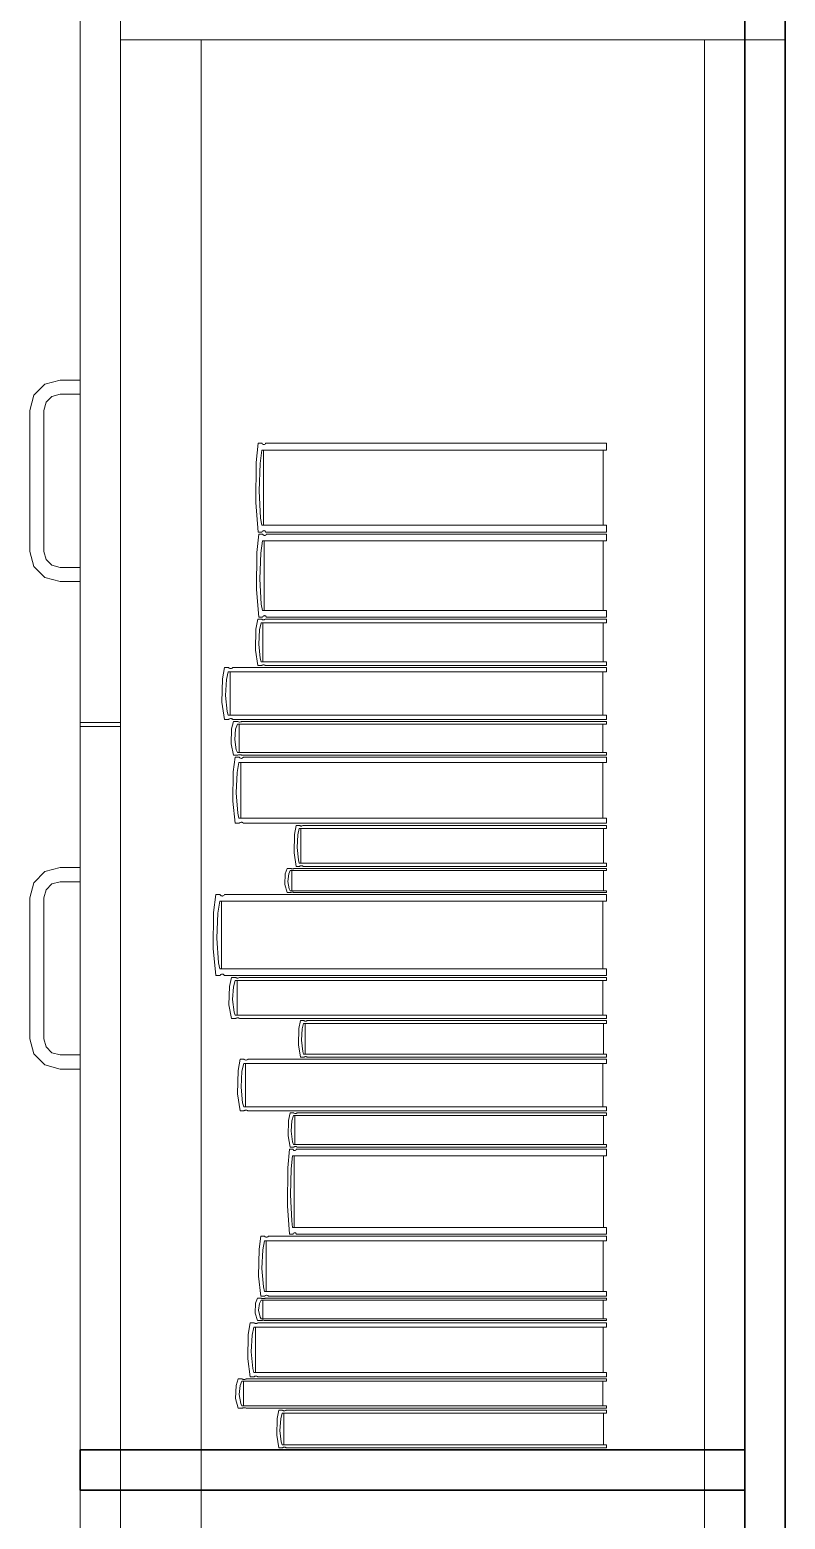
# Model space of a CAD drawing. Header units: inches. Extents: x -19 to 5698, y -728 to 92.
# Drawn here: x 110.188 to 110.563, y 12.858 to 13.597 of the extents above; entities that cross this region are included whole.
import ezdxf

# ---------------------------------------------------------------- set-up
doc = ezdxf.new("R2010")
doc.units = ezdxf.units.IN
doc.header["$MEASUREMENT"] = 0
doc.set_wipeout_variables(frame=1)
doc.linetypes.add('Wipeout_Contour', pattern=[1, 0, -1])
doc.layers.add('Interior - Mobiliario', color=7, linetype='Continuous')

msp = doc.modelspace()

# ---------------------------------------------------------------- linework, layer by layer
at = {"layer": 'Interior - Mobiliario', "color": 175, "linetype": 'Continuous', "lineweight": 13}
for p, q in [((110.23316, 13.63244), (110.23316, 13.59244)), ((110.21316, 13.61244), (110.21316, 13.25344)), ((110.23316, 13.61244), (110.23316, 12.15244)), ((110.23316, 13.61244), (110.23316, 13.25344)), ((110.54316, 12.15244), (110.54316, 13.61244)), ((110.27316, 13.59244), (110.23316, 13.59244)), ((110.52316, 13.59244), (110.27316, 13.59244)), ((110.19017, 13.41594), (110.19566, 13.42143)), ((110.19566, 13.42143), (110.20316, 13.42344)), ((110.20316, 13.42344), (110.21316, 13.42344)), ((110.21316, 13.42344), (110.21316, 13.41644)), ((110.18816, 13.40844), (110.19017, 13.41594)), ((110.19916, 13.41537), (110.19623, 13.41244)), ((110.20316, 13.41644), (110.19916, 13.41537)), ((110.21316, 13.41644), (110.20316, 13.41644)), ((110.18816, 13.33844), (110.18816, 13.40844)), ((110.19623, 13.41244), (110.19516, 13.40844)), ((110.19516, 13.40844), (110.19516, 13.33844)), ((110.30154, 13.39216), (110.30059, 13.38247)), ((110.30342, 13.39216), (110.30154, 13.39216)), ((110.30351, 13.39199), (110.30342, 13.39216)), ((110.30373, 13.39172), (110.30351, 13.39199)), ((110.30397, 13.39154), (110.30373, 13.39172)), ((110.30422, 13.39144), (110.30397, 13.39154)), ((110.30448, 13.39142), (110.30422, 13.39144)), ((110.30473, 13.39151), (110.30448, 13.39142)), ((110.30497, 13.39167), (110.30473, 13.39151)), ((110.30519, 13.39193), (110.30497, 13.39167)), ((110.30533, 13.39216), (110.30519, 13.39193)), ((110.4745, 13.39216), (110.30533, 13.39216)), ((110.4745, 13.38863), (110.4745, 13.39216)), ((110.30247, 13.38201), (110.30327, 13.38863)), ((110.30327, 13.38863), (110.4745, 13.38863)), ((110.30413, 13.38863), (110.30413, 13.35151)), ((110.47277, 13.35151), (110.47277, 13.38863)), ((110.30059, 13.38247), (110.30038, 13.36271)), ((110.30203, 13.36841), (110.30247, 13.38201)), ((110.30275, 13.35487), (110.30203, 13.36841)), ((110.30038, 13.36271), (110.30154, 13.34798)), ((110.30327, 13.35151), (110.30275, 13.35487)), ((110.30189, 13.34698), (110.30094, 13.33795)), ((110.30154, 13.34798), (110.30342, 13.34798)), ((110.30376, 13.34698), (110.30189, 13.34698)), ((110.4745, 13.35151), (110.30327, 13.35151)), ((110.30342, 13.34798), (110.30356, 13.34822)), ((110.30356, 13.34822), (110.30378, 13.34847)), ((110.30386, 13.34682), (110.30376, 13.34698)), ((110.30378, 13.34847), (110.30403, 13.34864)), ((110.30408, 13.34657), (110.30386, 13.34682)), ((110.30403, 13.34864), (110.30428, 13.34872)), ((110.30431, 13.34639), (110.30408, 13.34657)), ((110.30428, 13.34872), (110.30453, 13.34871)), ((110.30456, 13.3463), (110.30431, 13.34639)), ((110.30453, 13.34871), (110.30478, 13.34861)), ((110.30482, 13.34629), (110.30456, 13.3463)), ((110.30478, 13.34861), (110.30502, 13.34842)), ((110.30507, 13.34637), (110.30482, 13.34629)), ((110.30502, 13.34842), (110.30524, 13.34815)), ((110.30531, 13.34652), (110.30507, 13.34637)), ((110.30524, 13.34815), (110.30533, 13.34798)), ((110.30553, 13.34676), (110.30531, 13.34652)), ((110.30533, 13.34798), (110.4745, 13.34798)), ((110.30567, 13.34698), (110.30553, 13.34676)), ((110.4745, 13.34698), (110.30567, 13.34698)), ((110.4745, 13.34798), (110.4745, 13.35151)), ((110.4745, 13.34369), (110.4745, 13.34698)), ((110.30282, 13.33752), (110.30361, 13.34369)), ((110.30361, 13.34369), (110.4745, 13.34369)), ((110.30447, 13.34369), (110.30447, 13.30911)), ((110.47278, 13.30911), (110.47278, 13.34369)), ((110.19017, 13.33094), (110.18816, 13.33844)), ((110.19516, 13.33844), (110.19623, 13.33444)), ((110.19623, 13.33444), (110.19916, 13.33151)), ((110.19916, 13.33151), (110.20316, 13.33044)), ((110.30094, 13.33795), (110.30073, 13.31955)), ((110.30238, 13.32485), (110.30282, 13.33752)), ((110.19566, 13.32545), (110.19017, 13.33094)), ((110.20316, 13.32344), (110.19566, 13.32545)), ((110.20316, 13.33044), (110.21316, 13.33044)), ((110.21316, 13.33044), (110.21316, 13.32344)), ((110.3031, 13.31224), (110.30238, 13.32485)), ((110.21316, 13.32344), (110.20316, 13.32344)), ((110.30073, 13.31955), (110.30189, 13.30582)), ((110.30361, 13.30911), (110.3031, 13.31224)), ((110.4745, 13.30911), (110.30361, 13.30911)), ((110.4745, 13.30582), (110.4745, 13.30911)), ((110.3013, 13.30482), (110.30035, 13.29976)), ((110.30318, 13.30482), (110.3013, 13.30482)), ((110.30189, 13.30582), (110.30376, 13.30582)), ((110.30223, 13.29952), (110.30303, 13.30297)), ((110.30303, 13.30297), (110.4745, 13.30297)), ((110.30328, 13.30473), (110.30318, 13.30482)), ((110.3035, 13.30459), (110.30328, 13.30473)), ((110.30373, 13.30449), (110.3035, 13.30459)), ((110.30398, 13.30444), (110.30373, 13.30449)), ((110.30376, 13.30582), (110.3039, 13.30604)), ((110.3039, 13.30604), (110.30413, 13.30628)), ((110.3039, 13.30297), (110.3039, 13.28358)), ((110.30424, 13.30444), (110.30398, 13.30444)), ((110.30413, 13.30628), (110.30437, 13.30643)), ((110.30449, 13.30448), (110.30424, 13.30444)), ((110.30437, 13.30643), (110.30462, 13.30651)), ((110.30473, 13.30457), (110.30449, 13.30448)), ((110.30462, 13.30651), (110.30487, 13.3065)), ((110.30496, 13.3047), (110.30473, 13.30457)), ((110.30487, 13.3065), (110.30512, 13.30641)), ((110.3051, 13.30482), (110.30496, 13.3047)), ((110.4745, 13.30482), (110.3051, 13.30482)), ((110.30512, 13.30641), (110.30536, 13.30623)), ((110.30536, 13.30623), (110.30558, 13.30598)), ((110.30558, 13.30598), (110.30567, 13.30582)), ((110.30567, 13.30582), (110.4745, 13.30582)), ((110.47277, 13.28358), (110.47277, 13.30297)), ((110.4745, 13.30297), (110.4745, 13.30482)), ((110.30035, 13.29976), (110.30013, 13.28943)), ((110.30179, 13.29241), (110.30223, 13.29952)), ((110.30013, 13.28943), (110.3013, 13.28173)), ((110.30252, 13.28533), (110.30179, 13.29241)), ((110.2848, 13.28073), (110.28377, 13.27508)), ((110.28687, 13.28073), (110.2848, 13.28073)), ((110.28697, 13.28063), (110.28687, 13.28073)), ((110.28721, 13.28047), (110.28697, 13.28063)), ((110.28747, 13.28036), (110.28721, 13.28047)), ((110.28775, 13.2803), (110.28747, 13.28036)), ((110.28803, 13.2803), (110.28775, 13.2803)), ((110.2883, 13.28035), (110.28803, 13.2803)), ((110.28857, 13.28044), (110.2883, 13.28035)), ((110.28881, 13.28059), (110.28857, 13.28044)), ((110.28897, 13.28073), (110.28881, 13.28059)), ((110.4745, 13.28073), (110.28897, 13.28073)), ((110.3013, 13.28173), (110.30318, 13.28173)), ((110.30303, 13.28358), (110.30252, 13.28533)), ((110.4745, 13.28358), (110.30303, 13.28358)), ((110.30318, 13.28173), (110.30332, 13.28185)), ((110.30332, 13.28185), (110.30355, 13.28198)), ((110.30355, 13.28198), (110.30379, 13.28207)), ((110.30379, 13.28207), (110.30404, 13.28211)), ((110.30404, 13.28211), (110.3043, 13.28211)), ((110.3043, 13.28211), (110.30455, 13.28206)), ((110.30455, 13.28206), (110.30478, 13.28196)), ((110.30478, 13.28196), (110.305, 13.28182)), ((110.305, 13.28182), (110.3051, 13.28173)), ((110.3051, 13.28173), (110.4745, 13.28173)), ((110.4745, 13.28173), (110.4745, 13.28358)), ((110.4745, 13.27867), (110.4745, 13.28073)), ((110.28377, 13.27508), (110.28353, 13.26357)), ((110.28535, 13.26689), (110.28583, 13.27481)), ((110.28583, 13.27481), (110.2867, 13.27867)), ((110.2867, 13.27867), (110.4745, 13.27867)), ((110.28765, 13.27867), (110.28765, 13.25705)), ((110.47261, 13.25705), (110.47261, 13.27867)), ((110.28614, 13.259), (110.28535, 13.26689)), ((110.28353, 13.26357), (110.2848, 13.25499)), ((110.2867, 13.25705), (110.28614, 13.259)), ((110.21316, 13.25344), (110.23316, 13.25344)), ((110.21316, 13.25144), (110.23316, 13.25144)), ((110.2848, 13.25499), (110.28687, 13.25499)), ((110.4745, 13.25705), (110.2867, 13.25705)), ((110.28687, 13.25499), (110.28702, 13.25513)), ((110.28702, 13.25513), (110.28727, 13.25527)), ((110.28727, 13.25527), (110.28753, 13.25537)), ((110.28753, 13.25537), (110.28781, 13.25542)), ((110.28781, 13.25542), (110.28809, 13.25541)), ((110.28809, 13.25541), (110.28836, 13.25535)), ((110.28833, 13.25031), (110.2881, 13.24281)), ((110.28935, 13.25399), (110.28833, 13.25031)), ((110.28836, 13.25535), (110.28862, 13.25524)), ((110.28862, 13.25524), (110.28886, 13.25509)), ((110.28886, 13.25509), (110.28897, 13.25499)), ((110.28897, 13.25499), (110.4745, 13.25499)), ((110.29136, 13.25399), (110.28935, 13.25399)), ((110.28988, 13.24497), (110.29035, 13.25014)), ((110.29035, 13.25014), (110.2912, 13.25265)), ((110.2912, 13.25265), (110.4745, 13.25265)), ((110.29146, 13.25392), (110.29136, 13.25399)), ((110.2917, 13.25382), (110.29146, 13.25392)), ((110.29195, 13.25375), (110.2917, 13.25382)), ((110.29222, 13.25371), (110.29195, 13.25375)), ((110.29212, 13.25265), (110.29212, 13.23856)), ((110.29249, 13.25371), (110.29222, 13.25371)), ((110.29276, 13.25374), (110.29249, 13.25371)), ((110.29302, 13.2538), (110.29276, 13.25374)), ((110.29326, 13.2539), (110.29302, 13.2538)), ((110.29341, 13.25399), (110.29326, 13.2539)), ((110.4745, 13.25399), (110.29341, 13.25399)), ((110.47265, 13.23856), (110.47265, 13.25265)), ((110.4745, 13.25499), (110.4745, 13.25705)), ((110.4745, 13.25265), (110.4745, 13.25399)), ((110.2881, 13.24281), (110.28935, 13.23722)), ((110.29065, 13.23983), (110.28988, 13.24497)), ((110.29016, 13.23622), (110.28915, 13.22903)), ((110.28935, 13.23722), (110.29136, 13.23722)), ((110.29217, 13.23622), (110.29016, 13.23622)), ((110.2912, 13.23856), (110.29065, 13.23983)), ((110.4745, 13.23856), (110.2912, 13.23856)), ((110.29136, 13.23722), (110.29151, 13.23731)), ((110.29151, 13.23731), (110.29175, 13.23741)), ((110.29175, 13.23741), (110.29201, 13.23747)), ((110.29201, 13.23747), (110.29228, 13.2375)), ((110.29227, 13.23609), (110.29217, 13.23622)), ((110.2925, 13.2359), (110.29227, 13.23609)), ((110.29228, 13.2375), (110.29255, 13.2375)), ((110.29276, 13.23576), (110.2925, 13.2359)), ((110.29255, 13.2375), (110.29282, 13.23746)), ((110.29302, 13.23568), (110.29276, 13.23576)), ((110.29282, 13.23746), (110.29307, 13.23739)), ((110.29329, 13.23567), (110.29302, 13.23568)), ((110.29307, 13.23739), (110.29331, 13.23729)), ((110.29356, 13.23573), (110.29329, 13.23567)), ((110.29331, 13.23729), (110.29341, 13.23722)), ((110.29341, 13.23722), (110.4745, 13.23722)), ((110.29382, 13.23586), (110.29356, 13.23573)), ((110.29406, 13.23605), (110.29382, 13.23586)), ((110.29421, 13.23622), (110.29406, 13.23605)), ((110.4745, 13.23622), (110.29421, 13.23622)), ((110.4745, 13.23722), (110.4745, 13.23856)), ((110.4745, 13.2336), (110.4745, 13.23622)), ((110.28915, 13.22903), (110.28892, 13.21436)), ((110.29069, 13.21859), (110.29116, 13.22869)), ((110.29116, 13.22869), (110.29201, 13.2336)), ((110.29201, 13.2336), (110.4745, 13.2336)), ((110.29293, 13.2336), (110.29293, 13.20605)), ((110.47266, 13.20605), (110.47266, 13.2336)), ((110.28892, 13.21436), (110.29016, 13.20342)), ((110.29146, 13.20853), (110.29069, 13.21859)), ((110.29201, 13.20605), (110.29146, 13.20853)), ((110.4745, 13.20605), (110.29201, 13.20605)), ((110.4745, 13.20342), (110.4745, 13.20605)), ((110.29016, 13.20342), (110.29217, 13.20342)), ((110.29217, 13.20342), (110.29232, 13.2036)), ((110.29232, 13.2036), (110.29256, 13.20379)), ((110.29256, 13.20379), (110.29281, 13.20391)), ((110.29281, 13.20391), (110.29308, 13.20397)), ((110.29308, 13.20397), (110.29335, 13.20396)), ((110.29335, 13.20396), (110.29362, 13.20389)), ((110.29362, 13.20389), (110.29387, 13.20375)), ((110.29387, 13.20375), (110.29411, 13.20355)), ((110.29411, 13.20355), (110.29421, 13.20342)), ((110.29421, 13.20342), (110.4745, 13.20342)), ((110.32039, 13.20242), (110.31955, 13.19795)), ((110.32206, 13.20242), (110.32039, 13.20242)), ((110.32122, 13.19774), (110.32193, 13.20079)), ((110.32193, 13.20079), (110.4745, 13.20079)), ((110.32215, 13.20234), (110.32206, 13.20242)), ((110.32235, 13.20222), (110.32215, 13.20234)), ((110.32256, 13.20213), (110.32235, 13.20222)), ((110.32278, 13.20209), (110.32256, 13.20213)), ((110.3227, 13.20079), (110.3227, 13.18367)), ((110.32301, 13.20208), (110.32278, 13.20209)), ((110.32323, 13.20212), (110.32301, 13.20208)), ((110.32345, 13.2022), (110.32323, 13.20212)), ((110.32365, 13.20231), (110.32345, 13.2022)), ((110.32377, 13.20242), (110.32365, 13.20231)), ((110.4745, 13.20242), (110.32377, 13.20242)), ((110.47296, 13.18367), (110.47296, 13.20079)), ((110.4745, 13.20079), (110.4745, 13.20242)), ((110.31955, 13.19795), (110.31935, 13.18884)), ((110.32083, 13.19147), (110.32122, 13.19774)), ((110.32147, 13.18522), (110.32083, 13.19147)), ((110.31935, 13.18884), (110.32039, 13.18204)), ((110.32193, 13.18367), (110.32147, 13.18522)), ((110.4745, 13.18367), (110.32193, 13.18367)), ((110.4745, 13.18204), (110.4745, 13.18367)), ((110.19566, 13.17943), (110.19017, 13.17394)), ((110.20316, 13.18144), (110.19566, 13.17943)), ((110.21316, 13.18144), (110.20316, 13.18144)), ((110.21316, 13.17444), (110.21316, 13.18144)), ((110.31501, 13.1784), (110.31481, 13.17302)), ((110.31588, 13.18104), (110.31501, 13.1784)), ((110.3176, 13.18104), (110.31588, 13.18104)), ((110.31633, 13.17457), (110.31673, 13.17828)), ((110.31673, 13.17828), (110.31746, 13.18008)), ((110.31746, 13.18008), (110.4745, 13.18008)), ((110.31769, 13.181), (110.3176, 13.18104)), ((110.31789, 13.18092), (110.31769, 13.181)), ((110.31811, 13.18087), (110.31789, 13.18092)), ((110.31834, 13.18085), (110.31811, 13.18087)), ((110.31826, 13.18008), (110.31826, 13.16997)), ((110.31857, 13.18084), (110.31834, 13.18085)), ((110.3188, 13.18087), (110.31857, 13.18084)), ((110.31902, 13.18091), (110.3188, 13.18087)), ((110.31923, 13.18098), (110.31902, 13.18091)), ((110.31936, 13.18104), (110.31923, 13.18098)), ((110.4745, 13.18104), (110.31936, 13.18104)), ((110.32039, 13.18204), (110.32206, 13.18204)), ((110.32206, 13.18204), (110.32219, 13.18215)), ((110.32219, 13.18215), (110.32239, 13.18227)), ((110.32239, 13.18227), (110.32261, 13.18235)), ((110.32261, 13.18235), (110.32283, 13.18239)), ((110.32283, 13.18239), (110.32306, 13.18238)), ((110.32306, 13.18238), (110.32328, 13.18233)), ((110.32328, 13.18233), (110.32349, 13.18225)), ((110.32349, 13.18225), (110.32369, 13.18212)), ((110.32369, 13.18212), (110.32377, 13.18204)), ((110.32377, 13.18204), (110.4745, 13.18204)), ((110.47292, 13.16997), (110.47292, 13.18008)), ((110.4745, 13.18008), (110.4745, 13.18104)), ((110.19017, 13.17394), (110.18816, 13.16644)), ((110.19516, 13.16644), (110.19623, 13.17044)), ((110.19623, 13.17044), (110.19916, 13.17337)), ((110.19916, 13.17337), (110.20316, 13.17444)), ((110.20316, 13.17444), (110.21316, 13.17444)), ((110.31481, 13.17302), (110.31588, 13.16901)), ((110.31588, 13.16901), (110.3176, 13.16901)), ((110.31699, 13.17088), (110.31633, 13.17457)), ((110.31746, 13.16997), (110.31699, 13.17088)), ((110.4745, 13.16997), (110.31746, 13.16997)), ((110.3176, 13.16901), (110.31773, 13.16907)), ((110.31773, 13.16907), (110.31794, 13.16914)), ((110.31794, 13.16914), (110.31816, 13.16919)), ((110.31816, 13.16919), (110.31839, 13.16921)), ((110.31839, 13.16921), (110.31862, 13.1692)), ((110.31862, 13.1692), (110.31885, 13.16918)), ((110.31885, 13.16918), (110.31907, 13.16913)), ((110.31907, 13.16913), (110.31927, 13.16905)), ((110.31927, 13.16905), (110.31936, 13.16901)), ((110.31936, 13.16901), (110.4745, 13.16901)), ((110.4745, 13.16901), (110.4745, 13.16997)), ((110.18816, 13.16644), (110.18816, 13.09644)), ((110.19516, 13.09644), (110.19516, 13.16644)), ((110.28049, 13.16801), (110.27943, 13.15922)), ((110.2826, 13.16801), (110.28049, 13.16801)), ((110.28154, 13.1588), (110.28243, 13.1648)), ((110.28243, 13.1648), (110.4745, 13.1648)), ((110.28271, 13.16785), (110.2826, 13.16801)), ((110.28296, 13.16761), (110.28271, 13.16785)), ((110.28322, 13.16744), (110.28296, 13.16761)), ((110.2835, 13.16735), (110.28322, 13.16744)), ((110.2834, 13.1648), (110.2834, 13.13116)), ((110.28379, 13.16734), (110.2835, 13.16735)), ((110.28407, 13.16741), (110.28379, 13.16734)), ((110.28434, 13.16756), (110.28407, 13.16741)), ((110.28459, 13.16779), (110.28434, 13.16756)), ((110.28475, 13.16801), (110.28459, 13.16779)), ((110.4745, 13.16801), (110.28475, 13.16801)), ((110.47256, 13.13116), (110.47256, 13.1648)), ((110.4745, 13.1648), (110.4745, 13.16801)), ((110.27943, 13.15922), (110.27919, 13.14131)), ((110.28105, 13.14647), (110.28154, 13.1588)), ((110.28186, 13.13419), (110.28105, 13.14647)), ((110.27919, 13.14131), (110.28049, 13.12795)), ((110.28243, 13.13116), (110.28186, 13.13419)), ((110.28049, 13.12795), (110.2826, 13.12795)), ((110.4745, 13.13116), (110.28243, 13.13116)), ((110.2826, 13.12795), (110.28276, 13.12817)), ((110.28276, 13.12817), (110.28301, 13.1284)), ((110.28301, 13.1284), (110.28328, 13.12855)), ((110.28328, 13.12855), (110.28357, 13.12862)), ((110.28357, 13.12862), (110.28385, 13.12861)), ((110.28385, 13.12861), (110.28413, 13.12852)), ((110.28413, 13.12852), (110.2844, 13.12835)), ((110.2844, 13.12835), (110.28464, 13.12811)), ((110.28464, 13.12811), (110.28475, 13.12795)), ((110.28475, 13.12795), (110.4745, 13.12795)), ((110.28826, 13.12695), (110.28724, 13.12247)), ((110.29029, 13.12695), (110.28826, 13.12695)), ((110.28927, 13.12225), (110.29013, 13.12532)), ((110.29013, 13.12532), (110.4745, 13.12532)), ((110.29039, 13.12687), (110.29029, 13.12695)), ((110.29063, 13.12675), (110.29039, 13.12687)), ((110.29088, 13.12666), (110.29063, 13.12675)), ((110.29115, 13.12662), (110.29088, 13.12666)), ((110.29106, 13.12532), (110.29106, 13.10814)), ((110.29143, 13.12661), (110.29115, 13.12662)), ((110.2917, 13.12665), (110.29143, 13.12661)), ((110.29196, 13.12673), (110.2917, 13.12665)), ((110.2922, 13.12684), (110.29196, 13.12673)), ((110.29235, 13.12695), (110.2922, 13.12684)), ((110.4745, 13.12695), (110.29235, 13.12695)), ((110.47264, 13.10814), (110.47264, 13.12532)), ((110.4745, 13.12795), (110.4745, 13.13116)), ((110.4745, 13.12532), (110.4745, 13.12695)), ((110.28724, 13.12247), (110.28701, 13.11332)), ((110.2888, 13.11596), (110.28927, 13.12225)), ((110.28701, 13.11332), (110.28826, 13.1065)), ((110.28957, 13.10969), (110.2888, 13.11596)), ((110.29013, 13.10814), (110.28957, 13.10969)), ((110.28826, 13.1065), (110.29029, 13.1065)), ((110.4745, 13.10814), (110.29013, 13.10814)), ((110.29029, 13.1065), (110.29044, 13.10661)), ((110.29044, 13.10661), (110.29068, 13.10673)), ((110.29068, 13.10673), (110.29094, 13.10681)), ((110.29094, 13.10681), (110.29121, 13.10684)), ((110.29121, 13.10684), (110.29149, 13.10684)), ((110.29149, 13.10684), (110.29176, 13.10679)), ((110.29176, 13.10679), (110.29201, 13.10671)), ((110.29201, 13.10671), (110.29225, 13.10658)), ((110.29225, 13.10658), (110.29235, 13.1065)), ((110.29235, 13.1065), (110.4745, 13.1065)), ((110.32255, 13.1055), (110.32172, 13.10151)), ((110.3242, 13.1055), (110.32255, 13.1055)), ((110.32337, 13.10132), (110.32407, 13.10405)), ((110.32407, 13.10405), (110.4745, 13.10405)), ((110.32429, 13.10543), (110.3242, 13.1055)), ((110.32448, 13.10532), (110.32429, 13.10543)), ((110.32469, 13.10524), (110.32448, 13.10532)), ((110.32491, 13.1052), (110.32469, 13.10524)), ((110.32483, 13.10405), (110.32483, 13.08876)), ((110.32513, 13.1052), (110.32491, 13.1052)), ((110.32535, 13.10523), (110.32513, 13.1052)), ((110.32556, 13.1053), (110.32535, 13.10523)), ((110.32576, 13.10541), (110.32556, 13.1053)), ((110.32589, 13.1055), (110.32576, 13.10541)), ((110.4745, 13.1055), (110.32589, 13.1055)), ((110.47298, 13.08876), (110.47298, 13.10405)), ((110.4745, 13.1065), (110.4745, 13.10814)), ((110.4745, 13.10405), (110.4745, 13.1055)), ((110.18816, 13.09644), (110.19017, 13.08894)), ((110.19623, 13.09244), (110.19516, 13.09644)), ((110.32172, 13.10151), (110.32153, 13.09338)), ((110.32299, 13.09572), (110.32337, 13.10132)), ((110.32362, 13.09014), (110.32299, 13.09572)), ((110.19017, 13.08894), (110.19566, 13.08345)), ((110.19916, 13.08951), (110.19623, 13.09244)), ((110.20316, 13.08844), (110.19916, 13.08951)), ((110.21316, 13.08844), (110.20316, 13.08844)), ((110.21316, 13.08144), (110.21316, 13.08844)), ((110.32153, 13.09338), (110.32255, 13.08731)), ((110.32255, 13.08731), (110.3242, 13.08731)), ((110.32407, 13.08876), (110.32362, 13.09014)), ((110.4745, 13.08876), (110.32407, 13.08876)), ((110.3242, 13.08731), (110.32433, 13.08741)), ((110.32433, 13.08741), (110.32452, 13.08751)), ((110.32452, 13.08751), (110.32474, 13.08758)), ((110.32474, 13.08758), (110.32496, 13.08761)), ((110.32496, 13.08761), (110.32518, 13.08761)), ((110.32518, 13.08761), (110.3254, 13.08757)), ((110.3254, 13.08757), (110.32561, 13.08749)), ((110.32561, 13.08749), (110.3258, 13.08738)), ((110.3258, 13.08738), (110.32589, 13.08731)), ((110.32589, 13.08731), (110.4745, 13.08731)), ((110.4745, 13.08731), (110.4745, 13.08876)), ((110.19566, 13.08345), (110.20316, 13.08144)), ((110.20316, 13.08144), (110.21316, 13.08144)), ((110.29152, 13.08068), (110.29129, 13.06921)), ((110.29252, 13.08631), (110.29152, 13.08068)), ((110.29449, 13.08631), (110.29252, 13.08631)), ((110.29304, 13.07252), (110.2935, 13.08042)), ((110.2935, 13.08042), (110.29434, 13.08426)), ((110.29434, 13.08426), (110.4745, 13.08426)), ((110.2946, 13.08621), (110.29449, 13.08631)), ((110.29483, 13.08605), (110.2946, 13.08621)), ((110.29508, 13.08595), (110.29483, 13.08605)), ((110.29534, 13.08589), (110.29508, 13.08595)), ((110.29525, 13.08426), (110.29525, 13.06271)), ((110.29561, 13.08588), (110.29534, 13.08589)), ((110.29587, 13.08593), (110.29561, 13.08588)), ((110.29613, 13.08603), (110.29587, 13.08593)), ((110.29636, 13.08617), (110.29613, 13.08603)), ((110.29651, 13.08631), (110.29636, 13.08617)), ((110.4745, 13.08631), (110.29651, 13.08631)), ((110.47268, 13.06271), (110.47268, 13.08426)), ((110.4745, 13.08426), (110.4745, 13.08631)), ((110.2938, 13.06465), (110.29304, 13.07252)), ((110.29129, 13.06921), (110.29252, 13.06066)), ((110.29252, 13.06066), (110.29449, 13.06066)), ((110.29434, 13.06271), (110.2938, 13.06465)), ((110.4745, 13.06271), (110.29434, 13.06271)), ((110.29449, 13.06066), (110.29464, 13.06079)), ((110.29464, 13.06079), (110.29488, 13.06094)), ((110.29488, 13.06094), (110.29513, 13.06104)), ((110.29513, 13.06104), (110.2954, 13.06108)), ((110.2954, 13.06108), (110.29567, 13.06108)), ((110.29567, 13.06108), (110.29593, 13.06102)), ((110.29593, 13.06102), (110.29618, 13.06091)), ((110.29618, 13.06091), (110.29641, 13.06076)), ((110.29641, 13.06076), (110.29651, 13.06066)), ((110.29651, 13.06066), (110.4745, 13.06066)), ((110.31745, 13.05966), (110.31659, 13.05593)), ((110.31916, 13.05966), (110.31745, 13.05966)), ((110.3183, 13.05575), (110.31902, 13.0583)), ((110.31902, 13.0583), (110.4745, 13.0583)), ((110.31924, 13.05959), (110.31916, 13.05966)), ((110.31944, 13.05949), (110.31924, 13.05959)), ((110.31966, 13.05941), (110.31944, 13.05949)), ((110.31989, 13.05938), (110.31966, 13.05941)), ((110.31981, 13.0583), (110.31981, 13.04403)), ((110.32012, 13.05937), (110.31989, 13.05938)), ((110.32035, 13.0594), (110.32012, 13.05937)), ((110.32057, 13.05947), (110.32035, 13.0594)), ((110.32077, 13.05956), (110.32057, 13.05947)), ((110.3209, 13.05966), (110.32077, 13.05956)), ((110.4745, 13.05966), (110.3209, 13.05966)), ((110.47293, 13.04403), (110.47293, 13.0583)), ((110.4745, 13.06066), (110.4745, 13.06271)), ((110.4745, 13.0583), (110.4745, 13.05966)), ((110.31659, 13.05593), (110.3164, 13.04834)), ((110.3179, 13.05053), (110.3183, 13.05575)), ((110.31856, 13.04532), (110.3179, 13.05053)), ((110.3164, 13.04834), (110.31745, 13.04267)), ((110.31902, 13.04403), (110.31856, 13.04532)), ((110.4745, 13.04403), (110.31902, 13.04403)), ((110.31949, 13.04286), (110.31971, 13.04293)), ((110.31971, 13.04293), (110.31994, 13.04296)), ((110.31994, 13.04296), (110.32017, 13.04295)), ((110.32017, 13.04295), (110.3204, 13.04292)), ((110.3204, 13.04292), (110.32061, 13.04284)), ((110.4745, 13.04267), (110.4745, 13.04403)), ((110.31706, 13.04167), (110.3162, 13.03242)), ((110.31878, 13.04167), (110.31706, 13.04167)), ((110.31745, 13.04267), (110.31916, 13.04267)), ((110.31791, 13.03198), (110.31864, 13.0383)), ((110.31864, 13.0383), (110.4745, 13.0383)), ((110.31886, 13.04151), (110.31878, 13.04167)), ((110.31906, 13.04125), (110.31886, 13.04151)), ((110.31928, 13.04108), (110.31906, 13.04125)), ((110.31916, 13.04267), (110.31929, 13.04277)), ((110.31951, 13.04098), (110.31928, 13.04108)), ((110.31929, 13.04277), (110.31949, 13.04286)), ((110.31943, 13.0383), (110.31943, 13.00286)), ((110.31974, 13.04097), (110.31951, 13.04098)), ((110.31997, 13.04105), (110.31974, 13.04097)), ((110.32019, 13.04121), (110.31997, 13.04105)), ((110.32039, 13.04145), (110.32019, 13.04121)), ((110.32052, 13.04167), (110.32039, 13.04145)), ((110.4745, 13.04167), (110.32052, 13.04167)), ((110.32061, 13.04284), (110.32081, 13.04274)), ((110.32081, 13.04274), (110.3209, 13.04267)), ((110.3209, 13.04267), (110.4745, 13.04267)), ((110.47293, 13.00286), (110.47293, 13.0383)), ((110.4745, 13.0383), (110.4745, 13.04167)), ((110.3162, 13.03242), (110.31601, 13.01355)), ((110.31751, 13.01899), (110.31791, 13.03198)), ((110.31601, 13.01355), (110.31706, 12.99948)), ((110.31817, 13.00606), (110.31751, 13.01899)), ((110.31864, 13.00286), (110.31817, 13.00606)), ((110.31706, 12.99948), (110.31878, 12.99948)), ((110.4745, 13.00286), (110.31864, 13.00286)), ((110.31878, 12.99948), (110.31891, 12.99971)), ((110.31891, 12.99971), (110.31911, 12.99995)), ((110.31911, 12.99995), (110.31933, 13.00011)), ((110.31933, 13.00011), (110.31956, 13.00019)), ((110.31956, 13.00019), (110.31979, 13.00018)), ((110.31979, 13.00018), (110.32002, 13.00008)), ((110.32002, 13.00008), (110.32023, 12.9999)), ((110.32023, 12.9999), (110.32043, 12.99964)), ((110.32043, 12.99964), (110.32052, 12.99948)), ((110.32052, 12.99948), (110.4745, 12.99948)), ((110.4745, 12.99948), (110.4745, 13.00286)), ((110.30197, 12.99194), (110.30175, 12.9786)), ((110.30291, 12.99848), (110.30197, 12.99194)), ((110.30477, 12.99848), (110.30291, 12.99848)), ((110.3034, 12.98244), (110.30383, 12.99163)), ((110.30383, 12.99163), (110.30462, 12.99609)), ((110.30462, 12.99609), (110.4745, 12.99609)), ((110.30487, 12.99837), (110.30477, 12.99848)), ((110.30508, 12.99818), (110.30487, 12.99837)), ((110.30532, 12.99806), (110.30508, 12.99818)), ((110.30557, 12.99799), (110.30532, 12.99806)), ((110.30548, 12.99609), (110.30548, 12.97103)), ((110.30582, 12.99798), (110.30557, 12.99799)), ((110.30607, 12.99804), (110.30582, 12.99798)), ((110.30631, 12.99815), (110.30607, 12.99804)), ((110.30653, 12.99832), (110.30631, 12.99815)), ((110.30667, 12.99848), (110.30653, 12.99832)), ((110.4745, 12.99848), (110.30667, 12.99848)), ((110.47279, 12.97103), (110.47279, 12.99609)), ((110.4745, 12.99609), (110.4745, 12.99848)), ((110.30175, 12.9786), (110.30291, 12.96865)), ((110.30411, 12.9733), (110.3034, 12.98244)), ((110.30462, 12.97103), (110.30411, 12.9733)), ((110.4745, 12.97103), (110.30462, 12.97103)), ((110.30491, 12.96881), (110.30513, 12.96898)), ((110.30513, 12.96898), (110.30537, 12.96909)), ((110.30537, 12.96909), (110.30562, 12.96915)), ((110.30562, 12.96915), (110.30588, 12.96914)), ((110.30588, 12.96914), (110.30612, 12.96907)), ((110.30612, 12.96907), (110.30636, 12.96894)), ((110.4745, 12.96865), (110.4745, 12.97103)), ((110.30028, 12.96521), (110.30007, 12.96024)), ((110.30123, 12.96765), (110.30028, 12.96521)), ((110.30312, 12.96765), (110.30123, 12.96765)), ((110.30173, 12.96167), (110.30217, 12.96509)), ((110.30245, 12.95826), (110.30173, 12.96167)), ((110.30217, 12.96509), (110.30296, 12.96676)), ((110.30291, 12.96865), (110.30477, 12.96865)), ((110.30296, 12.96676), (110.4745, 12.96676)), ((110.30321, 12.9676), (110.30312, 12.96765)), ((110.30343, 12.96754), (110.30321, 12.9676)), ((110.30367, 12.96749), (110.30343, 12.96754)), ((110.30392, 12.96746), (110.30367, 12.96749)), ((110.30383, 12.96676), (110.30383, 12.95742)), ((110.30417, 12.96746), (110.30392, 12.96746)), ((110.30443, 12.96748), (110.30417, 12.96746)), ((110.30467, 12.96752), (110.30443, 12.96748)), ((110.30489, 12.96759), (110.30467, 12.96752)), ((110.30477, 12.96865), (110.30491, 12.96881)), ((110.30503, 12.96765), (110.30489, 12.96759)), ((110.4745, 12.96765), (110.30503, 12.96765)), ((110.30636, 12.96894), (110.30658, 12.96876)), ((110.30658, 12.96876), (110.30667, 12.96865)), ((110.30667, 12.96865), (110.4745, 12.96865)), ((110.47277, 12.95742), (110.47277, 12.96676)), ((110.4745, 12.96676), (110.4745, 12.96765)), ((110.29758, 12.95553), (110.29662, 12.94963)), ((110.29951, 12.95553), (110.29758, 12.95553)), ((110.2996, 12.95543), (110.29951, 12.95553)), ((110.29983, 12.95526), (110.2996, 12.95543)), ((110.30007, 12.95515), (110.29983, 12.95526)), ((110.30007, 12.96024), (110.30123, 12.95653)), ((110.30033, 12.95509), (110.30007, 12.95515)), ((110.30059, 12.95508), (110.30033, 12.95509)), ((110.30085, 12.95513), (110.30059, 12.95508)), ((110.30109, 12.95523), (110.30085, 12.95513)), ((110.30132, 12.95539), (110.30109, 12.95523)), ((110.30123, 12.95653), (110.30312, 12.95653)), ((110.30147, 12.95553), (110.30132, 12.95539)), ((110.4745, 12.95553), (110.30147, 12.95553)), ((110.30296, 12.95742), (110.30245, 12.95826)), ((110.4745, 12.95742), (110.30296, 12.95742)), ((110.30312, 12.95653), (110.30326, 12.95659)), ((110.30326, 12.95659), (110.30348, 12.95666)), ((110.30348, 12.95666), (110.30372, 12.9567)), ((110.30372, 12.9567), (110.30398, 12.95672)), ((110.30398, 12.95672), (110.30423, 12.95672)), ((110.30423, 12.95672), (110.30448, 12.95669)), ((110.30448, 12.95669), (110.30472, 12.95664)), ((110.30472, 12.95664), (110.30494, 12.95658)), ((110.30494, 12.95658), (110.30503, 12.95653)), ((110.30503, 12.95653), (110.4745, 12.95653)), ((110.4745, 12.95653), (110.4745, 12.95742)), ((110.4745, 12.95338), (110.4745, 12.95553)), ((110.29662, 12.94963), (110.2964, 12.93758)), ((110.29809, 12.94106), (110.29854, 12.94934)), ((110.29854, 12.94934), (110.29935, 12.95338)), ((110.29935, 12.95338), (110.4745, 12.95338)), ((110.47273, 12.95338), (110.30024, 12.95338)), ((110.30024, 12.95338), (110.30024, 12.93076)), ((110.47273, 12.93076), (110.47273, 12.95338)), ((110.29883, 12.9328), (110.29809, 12.94106)), ((110.2964, 12.93758), (110.29758, 12.9286)), ((110.29935, 12.93076), (110.29883, 12.9328)), ((110.29157, 12.9276), (110.29057, 12.92442)), ((110.29356, 12.9276), (110.29157, 12.9276)), ((110.29256, 12.92427), (110.2934, 12.92644)), ((110.2934, 12.92644), (110.4745, 12.92644)), ((110.29366, 12.92755), (110.29356, 12.9276)), ((110.29389, 12.92746), (110.29366, 12.92755)), ((110.29415, 12.9274), (110.29389, 12.92746)), ((110.29441, 12.92736), (110.29415, 12.9274)), ((110.29432, 12.92644), (110.29432, 12.91425)), ((110.29468, 12.92736), (110.29441, 12.92736)), ((110.29495, 12.92739), (110.29468, 12.92736)), ((110.2952, 12.92744), (110.29495, 12.92739)), ((110.29544, 12.92753), (110.2952, 12.92744)), ((110.29559, 12.9276), (110.29544, 12.92753)), ((110.4745, 12.9276), (110.29559, 12.9276)), ((110.29758, 12.9286), (110.29951, 12.9286)), ((110.4745, 12.93076), (110.29935, 12.93076)), ((110.29951, 12.9286), (110.29965, 12.92875)), ((110.29965, 12.92875), (110.29988, 12.9289)), ((110.29988, 12.9289), (110.30013, 12.929)), ((110.30013, 12.929), (110.30038, 12.92905)), ((110.30024, 12.93076), (110.47273, 12.93076)), ((110.30038, 12.92905), (110.30065, 12.92905)), ((110.30065, 12.92905), (110.3009, 12.92899)), ((110.3009, 12.92899), (110.30114, 12.92887)), ((110.30114, 12.92887), (110.30137, 12.92871)), ((110.30137, 12.92871), (110.30147, 12.9286)), ((110.30147, 12.9286), (110.4745, 12.9286)), ((110.47267, 12.91425), (110.47267, 12.92644)), ((110.4745, 12.9286), (110.4745, 12.93076)), ((110.4745, 12.92644), (110.4745, 12.9276)), ((110.29057, 12.92442), (110.29035, 12.91793)), ((110.29035, 12.91793), (110.29157, 12.91308)), ((110.2921, 12.9198), (110.29256, 12.92427)), ((110.29286, 12.91535), (110.2921, 12.9198)), ((110.29157, 12.91308), (110.29356, 12.91308)), ((110.2934, 12.91425), (110.29286, 12.91535)), ((110.4745, 12.91425), (110.2934, 12.91425)), ((110.29356, 12.91308), (110.29371, 12.91316)), ((110.29371, 12.91316), (110.29395, 12.91325)), ((110.29395, 12.91325), (110.2942, 12.9133)), ((110.2942, 12.9133), (110.29447, 12.91333)), ((110.29447, 12.91333), (110.29474, 12.91332)), ((110.29474, 12.91332), (110.295, 12.91329)), ((110.295, 12.91329), (110.29526, 12.91323)), ((110.29526, 12.91323), (110.29549, 12.91314)), ((110.29549, 12.91314), (110.29559, 12.91308)), ((110.29559, 12.91308), (110.4745, 12.91308)), ((110.31182, 12.91208), (110.31093, 12.908)), ((110.31359, 12.91208), (110.31182, 12.91208)), ((110.3127, 12.9078), (110.31345, 12.91059)), ((110.31345, 12.91059), (110.4745, 12.91059)), ((110.31368, 12.91201), (110.31359, 12.91208)), ((110.31389, 12.9119), (110.31368, 12.91201)), ((110.31411, 12.91182), (110.31389, 12.9119)), ((110.31435, 12.91178), (110.31411, 12.91182)), ((110.31459, 12.91177), (110.31435, 12.91178)), ((110.31482, 12.91181), (110.31459, 12.91177)), ((110.31505, 12.91188), (110.31482, 12.91181)), ((110.31526, 12.91198), (110.31505, 12.91188)), ((110.31539, 12.91208), (110.31526, 12.91198)), ((110.4745, 12.91208), (110.31539, 12.91208)), ((110.4745, 12.91308), (110.4745, 12.91425)), ((110.4745, 12.91059), (110.4745, 12.91208)), ((110.31093, 12.908), (110.31073, 12.89966)), ((110.31229, 12.90206), (110.3127, 12.9078)), ((110.31297, 12.89634), (110.31229, 12.90206))]:
    msp.add_line(p, q, dxfattribs=at)

# ---------------------------------------------------------------- next in the draw order: wipeouts: each hides what was drawn before it
at = {"color": 254, "linetype": 'Wipeout_Contour', "lineweight": 0, "ltscale": 3288.153073}
msp.add_wipeout([(110.21316, 12.89244), (110.21316, 12.87244), (110.54316, 12.87244), (110.54316, 12.89244)], dxfattribs=at).dxf.layer = 'Interior - Mobiliario'

# ---------------------------------------------------------------- next in the draw order: linework, layer by layer
at = {"layer": 'Interior - Mobiliario', "color": 175, "linetype": 'Continuous', "lineweight": 13}
for p, q in [((110.21316, 12.13244), (110.21316, 13.63244)), ((110.21316, 13.61244), (110.21316, 12.15244)), ((110.21316, 13.61244), (110.21316, 12.15244)), ((110.23316, 13.61244), (110.23316, 12.15244)), ((110.23316, 13.61244), (110.23316, 12.15244)), ((110.23316, 13.59244), (110.23316, 12.17244)), ((110.27316, 12.17244), (110.27316, 13.59244)), ((110.52316, 13.59244), (110.52316, 12.17244)), ((110.21316, 12.89244), (110.21316, 13.25144)), ((110.23316, 12.89244), (110.23316, 13.25144)), ((110.31426, 12.91059), (110.31426, 12.89493)), ((110.47288, 12.89493), (110.47288, 12.91059)), ((110.31073, 12.89966), (110.31182, 12.89344)), ((110.31345, 12.89493), (110.31297, 12.89634)), ((110.54316, 12.89244), (110.21316, 12.89244)), ((110.21316, 12.89244), (110.21316, 12.87244)), ((110.21316, 12.89244), (110.21316, 12.87244)), ((110.21316, 12.89244), (110.23316, 12.89244)), ((110.31182, 12.89344), (110.31359, 12.89344)), ((110.4745, 12.89493), (110.31345, 12.89493)), ((110.31359, 12.89344), (110.31372, 12.89354)), ((110.31372, 12.89354), (110.31393, 12.89364)), ((110.31393, 12.89364), (110.31416, 12.89372)), ((110.31416, 12.89372), (110.3144, 12.89375)), ((110.3144, 12.89375), (110.31464, 12.89374)), ((110.31464, 12.89374), (110.31487, 12.8937)), ((110.31487, 12.8937), (110.3151, 12.89362)), ((110.3151, 12.89362), (110.3153, 12.89351)), ((110.3153, 12.89351), (110.31539, 12.89344)), ((110.31539, 12.89344), (110.4745, 12.89344)), ((110.4745, 12.89344), (110.4745, 12.89493)), ((110.54316, 12.87244), (110.54316, 12.89244)), ((110.21316, 12.87244), (110.54316, 12.87244)), ((110.21316, 12.87244), (110.21316, 12.51344)), ((110.21316, 12.87244), (110.23316, 12.87244)), ((110.23316, 12.87244), (110.23316, 12.51344))]:
    msp.add_line(p, q, dxfattribs=at)
at = {"layer": 'Interior - Mobiliario', "color": 175, "linetype": 'Continuous', "lineweight": 30}
for p, q in [((110.21316, 12.89244), (110.54316, 12.89244)), ((110.21316, 12.87244), (110.21316, 12.89244)), ((110.54316, 12.87244), (110.54316, 12.89244)), ((110.21316, 12.87244), (110.54316, 12.87244))]:
    msp.add_line(p, q, dxfattribs=at)

# ---------------------------------------------------------------- next in the draw order: wipeouts: each hides what was drawn before it
at = {"color": 254, "linetype": 'Wipeout_Contour', "lineweight": 0, "ltscale": 3288.854261}
msp.add_wipeout([(110.54316, 13.61244), (110.54316, 12.15244), (110.56316, 12.15244), (110.56316, 13.61244)], dxfattribs=at).dxf.layer = 'Interior - Mobiliario'

# ---------------------------------------------------------------- next in the draw order: linework, layer by layer
at = {"layer": 'Interior - Mobiliario', "color": 175, "linetype": 'Continuous', "lineweight": 13}
for p, q in [((110.56316, 13.59244), (110.56316, 13.63244)), ((110.56316, 13.63244), (110.56316, 12.13244)), ((110.54316, 13.61244), (110.54316, 12.15244)), ((110.54316, 12.15244), (110.54316, 13.61244)), ((110.54316, 12.15244), (110.54316, 13.61244)), ((110.54316, 12.15244), (110.54316, 13.61244)), ((110.56316, 12.15244), (110.56316, 13.61244)), ((110.56316, 12.15244), (110.56316, 13.61244)), ((110.56316, 13.59244), (110.52316, 13.59244)), ((110.56316, 12.17244), (110.56316, 13.59244)), ((110.54316, 12.89244), (110.21316, 12.89244)), ((110.54316, 12.87244), (110.54316, 12.89244)), ((110.21316, 12.87244), (110.54316, 12.87244))]:
    msp.add_line(p, q, dxfattribs=at)
at = {"layer": 'Interior - Mobiliario', "color": 175, "linetype": 'Continuous', "lineweight": 30}
for p, q in [((110.54316, 12.15244), (110.54316, 13.61244)), ((110.56316, 12.15244), (110.56316, 13.61244))]:
    msp.add_line(p, q, dxfattribs=at)

doc.saveas('drawing.dxf')
